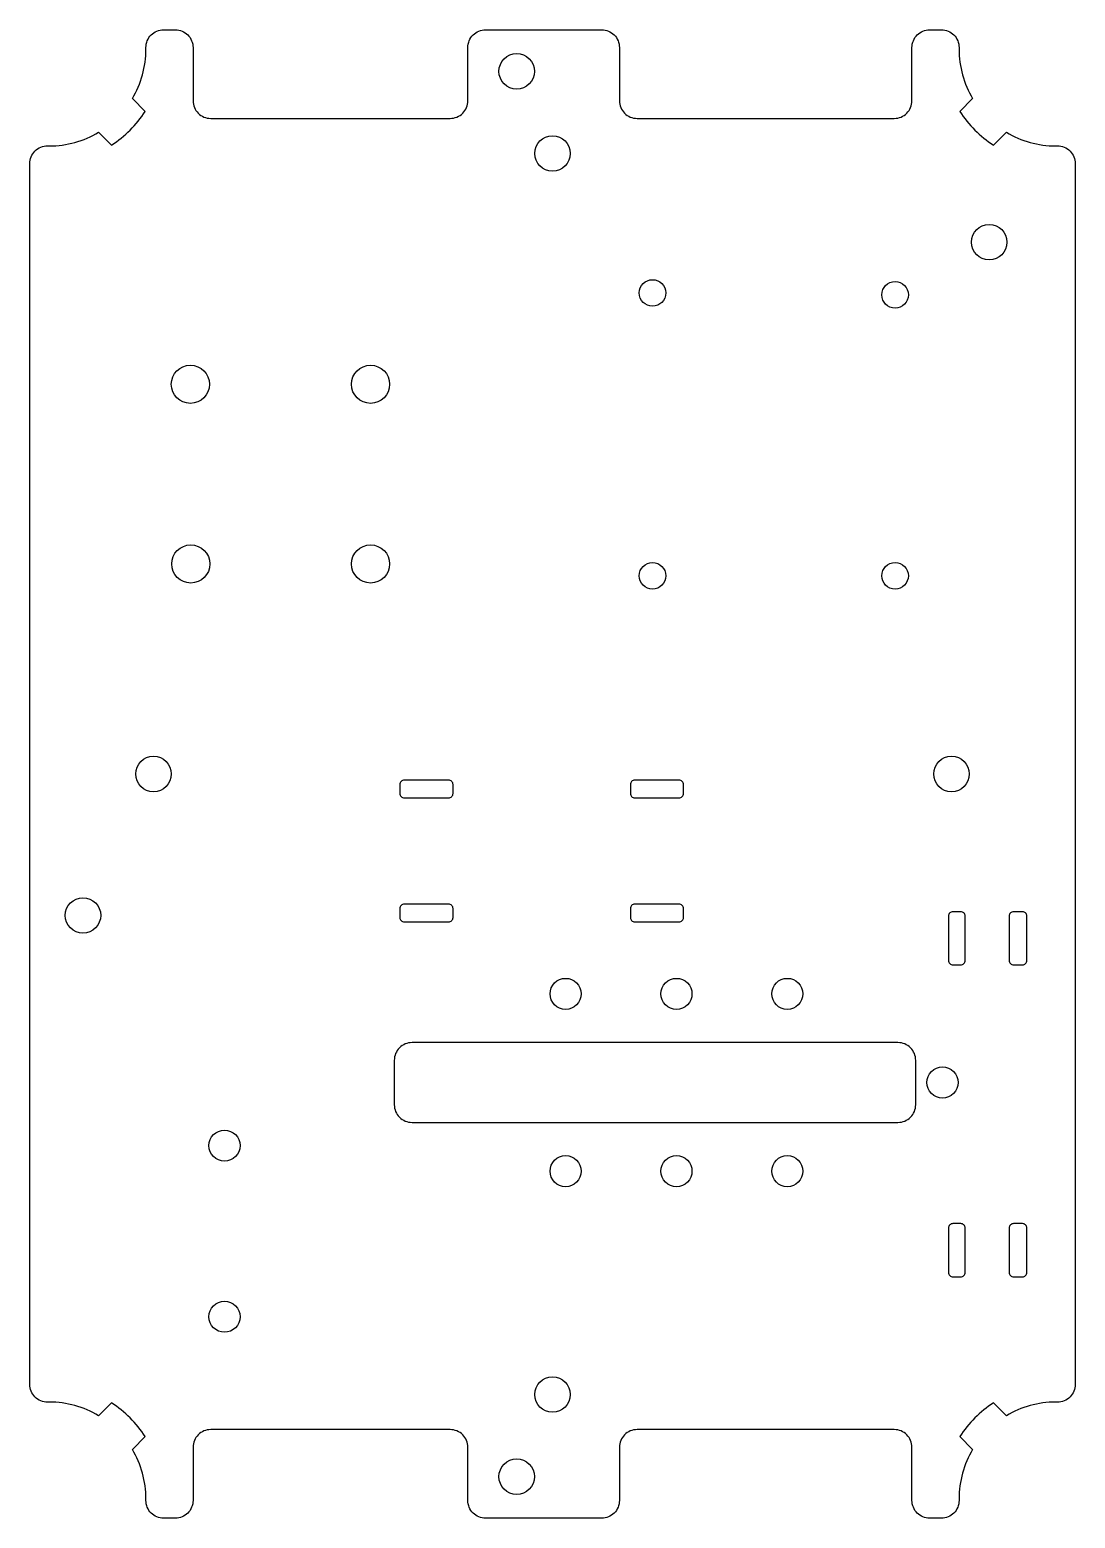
# Model space of a CAD drawing. Header units: millimetres. Extents: x -59 to 59, y -84 to 84.
import ezdxf

# ---------------------------------------------------------------- set-up
doc = ezdxf.new("R2010")
doc.units = ezdxf.units.MM
doc.layers.get('0').update_dxf_attribs({"linetype": 'CONTINUOUS'})

msp = doc.modelspace()

# ---------------------------------------------------------------- linework, layer by layer
for points in [[(-9.54, 81.95, -0.414214), (-7.54, 83.95), (5.54, 83.95, -0.414214), (7.54, 81.95), (7.54, 75.95, 0.414214), (9.54, 73.95), (38.54, 73.95, 0.414214), (40.54, 75.95), (40.54, 81.95, -0.414214), (42.54, 83.95), (43.85, 83.95, -0.414214), (45.85, 81.95), (45.85, 81.75, 0.13497), (47.38, 76.18), (45.94, 74.74, 0.105315), (49.74, 70.94), (51.18, 72.38, 0.13497), (56.75, 70.85), (56.95, 70.85, -0.414214), (58.95, 68.85), (58.95, -68.85, -0.414214), (56.95, -70.85), (56.75, -70.85, 0.13497), (51.18, -72.38), (49.74, -70.94, 0.105315), (45.94, -74.74), (47.38, -76.18, 0.13497), (45.85, -81.75), (45.85, -81.95, -0.414214), (43.85, -83.95), (42.54, -83.95, -0.414214), (40.54, -81.95), (40.54, -75.95, 0.414214), (38.54, -73.95), (9.54, -73.95, 0.414214), (7.54, -75.95), (7.54, -81.95, -0.414214), (5.54, -83.95), (-7.54, -83.95, -0.414214), (-9.54, -81.95), (-9.54, -75.95, 0.414214), (-11.54, -73.95), (-38.54, -73.95, 0.414214), (-40.54, -75.95), (-40.54, -81.95, -0.414214), (-42.54, -83.95), (-43.85, -83.95, -0.414214), (-45.85, -81.95), (-45.85, -81.75, 0.13497), (-47.38, -76.18), (-45.94, -74.74, 0.105315), (-49.74, -70.94), (-51.18, -72.38, 0.13497), (-56.75, -70.85), (-56.95, -70.85, -0.414214), (-58.95, -68.85), (-58.95, 68.85, -0.414214), (-56.95, 70.85), (-56.75, 70.85, 0.13497), (-51.18, 72.38), (-49.74, 70.94, 0.105315), (-45.94, 74.74), (-47.38, 76.18, 0.13497), (-45.85, 81.75), (-45.85, 81.95, -0.414214), (-43.85, 83.95), (-42.54, 83.95, -0.414214), (-40.54, 81.95), (-40.54, 75.95, 0.414214), (-38.54, 73.95), (-11.54, 73.95, 0.414214), (-9.54, 75.95)], [(-16.72, -2.69), (-11.72, -2.69, 0.414214), (-11.22, -2.19), (-11.22, -1.19, 0.414214), (-11.72, -0.69), (-16.72, -0.69, 0.414214), (-17.22, -1.19), (-17.22, -2.19, 0.414214)], [(8.78, -1.19), (8.78, -2.19, 0.414214), (9.28, -2.69), (14.28, -2.69, 0.414214), (14.78, -2.19), (14.78, -1.19, 0.414214), (14.28, -0.69), (9.28, -0.69, 0.414214)], [(-17.22, -15.19), (-17.22, -16.19, 0.414214), (-16.72, -16.69), (-11.72, -16.69, 0.414214), (-11.22, -16.19), (-11.22, -15.19, 0.414214), (-11.72, -14.69), (-16.72, -14.69, 0.414214)], [(8.78, -15.19), (8.78, -16.19, 0.414214), (9.28, -16.69), (14.28, -16.69, 0.414214), (14.78, -16.19), (14.78, -15.19, 0.414214), (14.28, -14.69), (9.28, -14.69, 0.414214)], [(46.53, -21.03), (46.53, -16.03, 0.414214), (46.03, -15.53), (45.16, -15.53, 0.414214), (44.66, -16.03), (44.66, -21.03, 0.414214), (45.16, -21.53), (46.03, -21.53, 0.414214)], [(53, -15.53), (52, -15.53, 0.414214), (51.5, -16.03), (51.5, -21.03, 0.414214), (52, -21.53), (53, -21.53, 0.414214), (53.5, -21.03), (53.5, -16.03, 0.414214)], [(-15.84, -39.3), (38.96, -39.3, 0.414214), (40.96, -37.3), (40.96, -32.3, 0.414214), (38.96, -30.3), (-15.84, -30.3, 0.414214), (-17.84, -32.3), (-17.84, -37.3, 0.414214)], [(45.16, -56.72), (46.03, -56.72, 0.414214), (46.53, -56.22), (46.53, -51.22, 0.414214), (46.03, -50.72), (45.16, -50.72, 0.414214), (44.66, -51.22), (44.66, -56.22, 0.414214)], [(51.5, -51.22), (51.5, -56.22, 0.414214), (52, -56.72), (53, -56.72, 0.414214), (53.5, -56.22), (53.5, -51.22, 0.414214), (53, -50.72), (52, -50.72, 0.414214)]]:
    msp.add_lwpolyline(points, format="xyb", close=True)
for centre, radius in [((-4.04, 79.26), 2), ((0, 70), 2), ((49.25, 59.99), 2), ((11.28, 54.26), 1.5), ((38.63, 54.05), 1.5), ((-40.84, 43.96), 2.15), ((-20.52, 43.96), 2.15), ((-40.79, 23.69), 2.15), ((-20.52, 23.69), 2.15), ((11.28, 22.36), 1.5), ((38.63, 22.36), 1.5), ((-45, 0), 2), ((45, 0), 2), ((-52.95, -15.95), 2), ((1.48, -24.8), 1.75), ((13.98, -24.8), 1.75), ((26.48, -24.8), 1.75), ((43.98, -34.8), 1.75), ((-36.99, -41.92), 1.75), ((1.48, -44.8), 1.75), ((13.98, -44.8), 1.75), ((26.48, -44.8), 1.75), ((-36.99, -61.22), 1.75), ((0, -70), 2), ((-4.04, -79.26), 2)]:
    msp.add_circle(centre, radius)

doc.saveas('drawing.dxf')
